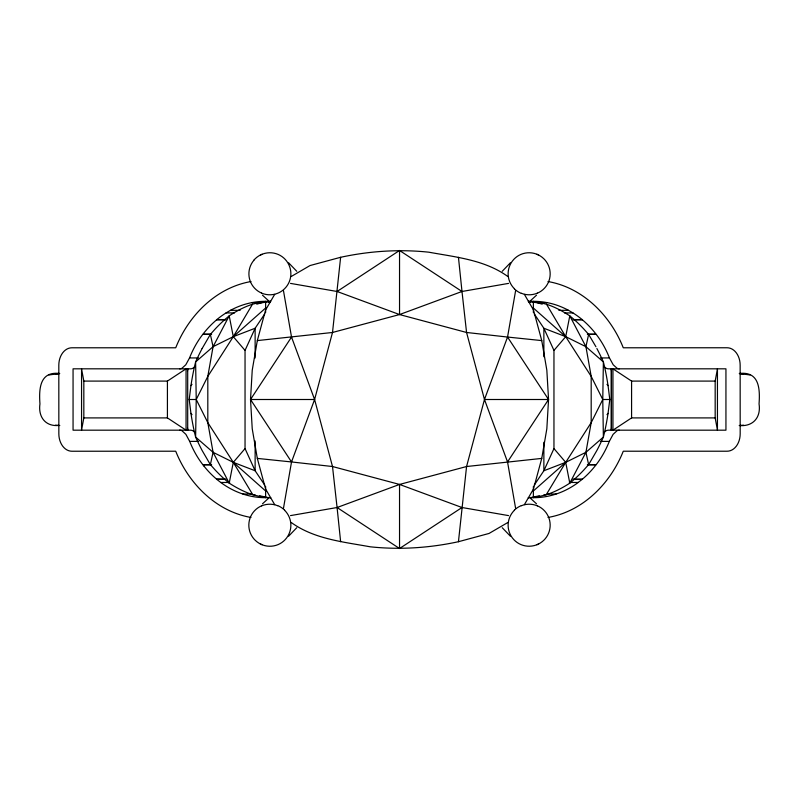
<?xml version="1.0" encoding="UTF-8"?>
<svg xmlns="http://www.w3.org/2000/svg" width="799" height="799" viewBox="0 0 799 799"><rect width="100%" height="100%" fill="white"/><g stroke="black" fill="none" stroke-linecap="round" stroke-linejoin="round"><path stroke-width="1.2" d="M264.859 485.253L255.131 470.751L245.043 448.589L245.043 350.411L255.131 328.249L264.859 313.747M255.131 441.008L255.131 470.751L233.288 462.341L213.073 452.314L195.615 437.073A74.297 19.276 82.6 0 1 190.941 413.373L189.213 399.5L190.941 385.637A74.297 19.276 -82.6 0 1 195.615 361.937A77.373 23.021 -69.3 0 1 202.137 348.504M255.131 357.992L255.131 328.249L233.288 336.669L213.073 346.686L195.615 361.927L196.234 399.5L195.615 437.073A77.363 23.011 69.3 0 0 202.097 450.426L210.367 464.638L215.47 470.311A88.579 32.419 58.9 0 0 224.809 479.41L229.213 483.135A100.105 47.491 51.6 0 0 252.784 494.711A107.645 64.27 48.8 0 0 270.741 497.647M528.259 497.647A107.645 64.27 -48.8 0 0 546.196 494.761A100.105 47.491 -51.6 0 0 569.787 483.165L574.191 479.42A88.579 32.419 -58.9 0 0 583.53 470.321L588.633 464.638L596.903 450.426A77.363 23.011 -69.3 0 0 603.385 437.073L602.766 399.5L603.385 361.927A77.373 23.021 69.3 0 0 596.863 348.504M274.676 504.608L265.588 489.008L257.318 458.406L252.234 428.803L250.516 399.5L252.234 370.197L257.318 340.594L265.588 309.992L274.676 294.392M524.404 294.392L533.492 309.992L541.752 340.594L546.836 370.197L548.553 399.5L546.836 428.803L541.752 458.406L533.492 489.008L524.404 504.608M187.505 371.165L187.695 368.818L187.695 430.182L187.505 427.835M611.495 427.835L611.305 430.182L611.305 368.818L611.495 371.165M283.435 508.514L291.525 461.952L314.596 399.5L332.504 332.474L340.634 257.288C369.587 251.026 399.35 249.068 428.833 252.194C455.879 257.128 484.843 259.905 507.764 276.454M291.305 522.546C314.227 539.095 343.19 541.872 370.237 546.806C399.73 549.932 429.482 547.974 458.446 541.712L466.566 466.526L484.474 399.5L507.545 337.048L515.645 290.486M534.141 485.253L543.869 470.751L565.712 462.341L585.927 452.314L603.385 437.073A74.297 19.276 -82.6 0 0 608.059 413.373L609.787 399.5L608.059 385.637A74.297 19.276 82.6 0 0 603.385 361.937L585.927 346.686L565.712 336.669L543.869 328.249L534.141 313.747M270.701 301.373A109.353 67.386 -49.2 0 0 252.474 304.239A99.436 46.712 -52.5 0 0 229.213 315.835L213.073 346.686L207.81 376.389L207.81 422.621L213.073 452.314L229.213 483.135L233.288 462.341L245.043 448.589M543.869 356.753L543.869 328.249L553.957 350.411L553.957 448.589L565.712 462.341L569.787 483.135L585.927 452.314L591.19 422.621L591.19 376.389L585.927 346.686L569.787 315.865A99.436 46.712 52.5 0 0 546.536 304.279A109.353 67.386 49.2 0 0 528.299 301.373M83.825 417.907L81.558 430.182L81.558 368.818L83.825 381.093L83.825 417.907L167.42 417.907L186.057 430.182L186.057 368.818L167.42 381.093L83.825 381.093M715.175 381.093L717.442 368.818L717.442 430.182L715.175 417.907L715.175 381.093L631.58 381.093L612.943 368.818L612.943 430.182L631.58 417.907L715.175 417.907M553.957 350.411L565.712 336.669L569.787 315.865L574.191 319.58A88.579 32.429 58.9 0 1 583.53 328.689L588.633 334.362L595.924 346.736M210.367 464.638L213.073 452.314M585.927 346.686L588.633 334.362M587.565 464.628L596.214 464.628A93.643 70.092 90 0 0 609.317 441.388L613.103 434.356L617.078 430.701A9.578 7.171 90 0 1 619.425 430.182M553.957 448.589L543.869 470.751L543.869 442.256M211.435 334.372L202.786 334.372A93.253 69.803 90 0 0 189.533 357.942L185.797 364.783L181.872 368.319A9.578 7.171 -90 0 1 179.575 368.818M255.021 494.751L252.794 494.741L233.288 462.341L207.81 422.621L196.234 399.5L207.81 376.389L233.288 336.669L252.474 304.249M546.526 304.249L565.712 336.669L591.19 376.389L602.766 399.5L591.19 422.621L565.712 462.341L546.206 494.741L543.979 494.751M202.137 348.504L210.367 334.362L215.47 328.689A88.579 32.429 -58.9 0 1 224.809 319.59L229.213 315.865L233.288 336.669L245.043 350.411M508.554 515.605L461.992 507.515L399.54 484.444L332.504 466.526L291.525 461.952L250.516 399.5L291.525 337.048L283.435 290.486M515.645 508.514L507.545 461.952L548.553 399.5L507.545 337.048L466.566 332.474L399.54 314.556L337.078 291.485L290.516 283.395M190.941 385.637L192.01 384.339M606.99 414.661L608.059 413.373M253.832 260.194L255.161 258.766A21.104 21.104 0 0 1 278.152 254.422A21.034 21.034 0 0 1 284.544 288.779A20.954 20.954 0 0 1 277.643 293.283A21.074 21.074 0 0 1 261.573 293.123M211.655 334.152L202.996 334.152L204.304 332.474A110.292 82.557 -90 0 1 216.629 319.83L216.839 319.58A121.458 90.916 -90 0 1 226.037 312.928L230.502 310.322A121.458 90.916 -90 0 1 251.885 302.621A126.641 94.791 90 0 1 265.628 301.323L270.442 301.323M528.558 497.677L533.372 497.677A123.276 92.275 -90 0 0 556.084 494.042A120.319 90.067 90 0 0 576.488 483.745L582.381 479.18A110.292 82.557 -90 0 0 594.706 466.526L596.004 464.848L587.345 464.848M502.231 271.29L510.371 262.821M296.769 527.71L288.629 536.179M603.495 432.818L606.241 430.701A9.578 7.171 -90 0 1 608.588 430.182L725.941 430.182L725.941 368.818L608.588 368.818A9.578 7.171 90 0 1 606.291 368.319L603.585 366.282M195.415 366.282L192.709 368.319A9.578 7.171 -90 0 1 190.412 368.818L73.059 368.818L73.059 430.182L190.412 430.182A9.578 7.171 90 0 1 192.759 430.701L195.505 432.818M268.274 498.516L262.471 503.829M530.726 300.484L536.529 295.171M233.288 336.669L265.777 307.895M533.223 491.105L565.712 462.341M337.078 291.485L399.54 250.477L461.992 291.485L508.554 283.395M290.516 515.605L337.078 507.515L399.54 548.523L461.992 507.515M291.305 276.454L310.032 265.548L340.634 257.288M507.764 522.546L489.038 533.452L458.446 541.712M260.294 255.071L262.062 254.272M538.706 543.929L536.938 544.728M59.735 373.483C39.69 371.076 38.861 388.753 39.95 403.894C38.022 417.008 45.573 426.866 59.026 425.428M257.318 340.594L332.504 332.474L399.54 314.556L461.992 291.485L458.446 257.288M340.634 541.712L337.078 507.515L399.54 484.444L466.566 466.526L541.752 458.406M59.426 373.533L48.929 374.971M548.024 517.442C583.06 511.38 610.496 483.385 623.27 451.215L727.11 451.215A17.438 13.054 -90 0 0 740.184 433.807L740.154 365.193A17.438 13.054 -90 0 0 727.11 347.765L623.27 347.785C610.536 315.615 582.97 287.59 547.994 281.548M251.006 281.548C216.03 287.59 188.464 315.615 175.73 347.785L71.89 347.785A17.438 13.054 90 0 0 58.816 365.193L58.846 433.807A17.438 13.054 90 0 0 71.89 451.235L175.73 451.215C188.504 483.385 215.94 511.38 250.976 517.442M263.79 302.431L265.877 302.152M739.205 425.517C752.788 426.876 761.197 417.627 759.05 403.894C760.139 388.753 759.31 371.076 739.265 373.483M268.694 301.932L270.112 301.812M268.604 301.982L270.012 301.872M739.974 425.428L743.509 425.168M55.071 373.812L59.116 373.562M55.7 373.812L59.246 373.562M528.558 301.323L533.372 301.323A126.641 94.791 -90 0 1 547.115 302.621A121.458 90.916 90 0 1 568.498 310.322L572.963 312.928A121.458 90.916 90 0 1 582.161 319.58L582.381 319.82A110.292 82.557 90 0 1 594.706 332.464L595.355 333.313M533.332 302.202L535.21 302.431M251.885 302.621L261.752 302.621M537.248 302.621L547.115 302.621M230.502 310.322L240.129 310.322M558.871 310.322L568.498 310.322M226.037 312.928L234.467 312.928M564.533 312.928L572.963 312.928M216.839 319.58L225.767 319.58M573.233 319.58L582.161 319.58M216.619 319.82L225.767 319.82M573.233 319.82L582.381 319.82M587.345 334.152L596.004 334.152L595.525 333.523M587.565 334.372L596.214 334.372A93.253 69.803 -90 0 1 609.467 357.942L613.203 364.783L617.128 368.319A9.578 7.171 90 0 0 619.425 368.818M189.533 357.942L198.432 357.942M600.568 357.942L609.467 357.942M739.754 373.562L750.071 374.971M189.213 399.5L196.234 399.5M250.516 399.5L314.596 399.5L332.504 466.526L337.078 507.515M461.992 291.485L466.566 332.474L484.474 399.5L548.553 399.5M602.766 399.5L609.787 399.5M179.575 430.182A9.578 7.171 -90 0 1 181.922 430.701L185.897 434.356L189.683 441.388L198.581 441.388M600.419 441.388L609.317 441.388M211.435 464.628L202.786 464.628A93.643 70.092 -90 0 1 189.683 441.388M211.655 464.848L202.996 464.848L204.055 466.207M204.135 466.316L204.304 466.526A110.292 82.557 90 0 0 216.629 479.17L225.767 479.18M573.233 479.18L582.381 479.18M216.619 479.18L225.767 479.42M573.233 479.42L582.161 479.42M216.839 479.42L220.784 482.476L229.683 482.476M569.317 482.476L578.216 482.476M220.784 482.476L222.522 483.735A120.319 90.067 -90 0 0 242.926 494.032L251.575 494.042M547.425 494.042L556.084 494.042M242.916 494.042A123.276 92.275 90 0 0 265.628 497.677L270.442 497.677M739.574 373.533L743.929 373.812M739.884 373.562L743.34 373.812M528.888 301.812L530.306 301.932M533.123 302.152L533.832 302.202M528.988 301.872L530.396 301.982M55.531 425.168L59.795 425.517M507.545 337.048L541.752 340.594M257.318 458.406L291.525 461.952M536.938 254.272L538.706 255.071M262.062 544.728L260.294 543.929M533.223 307.895L565.712 336.669M233.288 462.341L265.777 491.105M536.529 503.829L530.726 498.516M262.471 295.171L268.274 300.484M288.629 262.821L296.769 271.29M510.371 536.179L502.231 527.71M606.99 384.339L608.059 385.637M190.941 413.373L192.01 414.661M484.474 399.5L507.545 461.952M291.525 337.048L314.596 399.5M585.927 452.314L588.633 464.638M210.367 334.362L213.073 346.686M631.58 381.093L631.58 417.907M611.435 370.436L611.435 428.574M533.372 301.323L533.372 312.509M533.372 486.491L533.372 497.677M399.54 250.477L399.54 314.556M399.54 484.444L399.54 548.523M265.628 301.323L265.628 312.509M265.628 486.491L265.628 497.677M167.42 381.093L167.42 417.907M261.623 293.103A20.954 20.954 0 0 1 253.882 260.274M284.544 510.221A21.034 21.034 0 0 1 278.102 544.598A21.074 21.074 0 0 1 255.171 540.234L253.832 538.806A21.054 21.054 0 0 1 261.613 505.817M277.722 505.637A21.054 21.054 0 0 1 284.644 510.162M261.573 505.877A21.074 21.074 0 0 1 277.643 505.717M514.446 510.231A21.004 21.004 0 0 0 520.868 544.558A21.104 21.104 0 0 0 543.839 540.234L545.168 538.806A21.054 21.054 0 0 0 537.387 505.817M514.356 510.162A21.054 21.054 0 0 1 521.278 505.637M521.357 505.717A21.074 21.074 0 0 1 537.427 505.877M514.456 288.779A21.034 21.034 0 0 1 520.898 254.402A21.074 21.074 0 0 1 543.829 258.766L545.168 260.194A21.054 21.054 0 0 1 537.387 293.183M521.278 293.363A21.054 21.054 0 0 1 514.356 288.839M537.427 293.123A21.074 21.074 0 0 1 521.357 293.283M256.779 304.169A106.047 68.744 43.1 0 1 269.972 301.603M265.877 496.958A105.078 69.114 -42 0 1 259.695 495.77M529.028 301.603A106.047 68.744 -43.1 0 1 542.221 304.169M539.305 495.77A105.078 69.114 42 0 1 533.123 496.958M264.139 302.471A121.458 90.916 90 0 1 265.777 302.202M263.58 302.461A126.641 94.791 -90 0 1 265.288 302.172M268.714 301.722A126.641 94.791 -90 0 1 269.573 301.632M533.223 302.202A121.458 90.916 -90 0 1 534.861 302.471M529.427 301.632A126.641 94.791 90 0 1 530.286 301.722M533.712 302.172A126.641 94.791 90 0 1 535.42 302.461"/></g></svg>
